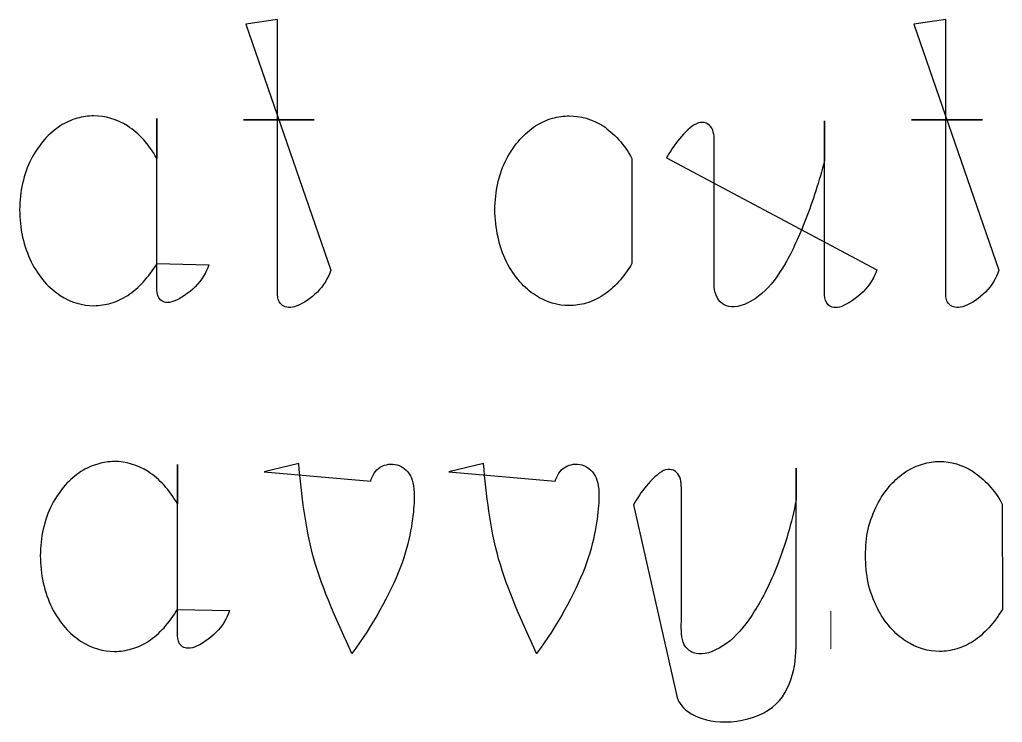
# Model space of a CAD drawing. Header units: centimetres. Extents: x -9.8 to 9.8, y -7.2 to 7.2.
# Drawn here: x -7.635 to -6.674, y 4.827 to 5.514 of the extents above; entities that cross this region are included whole.
import ezdxf

# ---------------------------------------------------------------- set-up
doc = ezdxf.new("R2010")
doc.units = ezdxf.units.CM
doc.header["$MEASUREMENT"] = 0
doc.layers.add('Layer 1', color=7, linetype='Continuous')

msp = doc.modelspace()

# ---------------------------------------------------------------- linework, layer by layer
at = {"layer": 'Layer 1', "color": 7}
for points, knots in [([(-7.4137, 5.50967), (-7.4137, 5.50967), (-7.38245, 5.51406), (-7.38245, 5.51406), (-7.38245, 5.51406), (-7.38245, 5.51406), (-7.38245, 5.41614), (-7.38245, 5.41614), (-7.38245, 5.41614), (-7.38245, 5.41614), (-7.34663, 5.41614), (-7.34663, 5.41614), (-7.34663, 5.41614), (-7.34663, 5.41614), (-7.41598, 5.41614), (-7.41598, 5.41614), (-7.41598, 5.41614), (-7.41598, 5.41614), (-7.38246, 5.41614), (-7.38246, 5.41614), (-7.38246, 5.41614), (-7.38246, 5.41614), (-7.38246, 5.2445), (-7.38246, 5.2445), (-7.38246, 5.2445), (-7.38246, 5.24069), (-7.38093, 5.23688), (-7.3777, 5.23458), (-7.3777, 5.23458), (-7.37447, 5.23228), (-7.36971, 5.23172), (-7.3636, 5.23418), (-7.3636, 5.23418), (-7.3573, 5.23646), (-7.34968, 5.24161), (-7.3436, 5.2477), (-7.3436, 5.2477), (-7.33751, 5.254), (-7.33331, 5.26122), (-7.33045, 5.26905), (-7.33045, 5.26905), (-7.33045, 5.26905), (-7.4137, 5.50967), (-7.4137, 5.50967)], [0, 0, 0, 0, 0.083333, 0.083333, 0.083333, 0.083333, 0.166667, 0.166667, 0.166667, 0.166667, 0.25, 0.25, 0.25, 0.25, 0.333333, 0.333333, 0.333333, 0.333333, 0.416667, 0.416667, 0.416667, 0.416667, 0.5, 0.5, 0.5, 0.5, 0.583333, 0.583333, 0.583333, 0.583333, 0.666667, 0.666667, 0.666667, 0.666667, 0.75, 0.75, 0.75, 0.75, 0.833333, 0.833333, 0.833333, 0.833333, 1, 1, 1, 1]), ([(-7.4137, 5.50967), (-7.4137, 5.50967), (-7.4137, 5.50967), (-7.4137, 5.50967), (-7.4137, 5.50967), (-7.4137, 5.50967), (-7.4137, 5.50967), (-7.4137, 5.50967)], [0, 0, 0, 0, 0.333333, 0.333333, 0.333333, 0.333333, 1, 1, 1, 1]), ([(-6.76047, 5.50967), (-6.76047, 5.50967), (-6.72922, 5.51406), (-6.72922, 5.51406), (-6.72922, 5.51406), (-6.72922, 5.51406), (-6.72922, 5.41614), (-6.72922, 5.41614), (-6.72922, 5.41614), (-6.72922, 5.41614), (-6.6934, 5.41614), (-6.6934, 5.41614), (-6.6934, 5.41614), (-6.6934, 5.41614), (-6.76275, 5.41614), (-6.76275, 5.41614), (-6.76275, 5.41614), (-6.76275, 5.41614), (-6.72923, 5.41614), (-6.72923, 5.41614), (-6.72923, 5.41614), (-6.72923, 5.41614), (-6.72923, 5.2445), (-6.72923, 5.2445), (-6.72923, 5.2445), (-6.72923, 5.24069), (-6.7277, 5.23688), (-6.72465, 5.23458), (-6.72465, 5.23458), (-6.72121, 5.2323), (-6.71666, 5.23172), (-6.71036, 5.23418), (-6.71036, 5.23418), (-6.70427, 5.23646), (-6.69644, 5.24161), (-6.69036, 5.2477), (-6.69036, 5.2477), (-6.68427, 5.254), (-6.68007, 5.26122), (-6.6774, 5.26905), (-6.6774, 5.26905), (-6.6774, 5.26905), (-6.76047, 5.50967), (-6.76047, 5.50967)], [0, 0, 0, 0, 0.083333, 0.083333, 0.083333, 0.083333, 0.166667, 0.166667, 0.166667, 0.166667, 0.25, 0.25, 0.25, 0.25, 0.333333, 0.333333, 0.333333, 0.333333, 0.416667, 0.416667, 0.416667, 0.416667, 0.5, 0.5, 0.5, 0.5, 0.583333, 0.583333, 0.583333, 0.583333, 0.666667, 0.666667, 0.666667, 0.666667, 0.75, 0.75, 0.75, 0.75, 0.833333, 0.833333, 0.833333, 0.833333, 1, 1, 1, 1]), ([(-6.76047, 5.50967), (-6.76047, 5.50967), (-6.76047, 5.50967), (-6.76047, 5.50967), (-6.76047, 5.50967), (-6.76047, 5.50967), (-6.76047, 5.50967), (-6.76047, 5.50967)], [0, 0, 0, 0, 0.333333, 0.333333, 0.333333, 0.333333, 1, 1, 1, 1]), ([(-7.50057, 5.27554), (-7.50438, 5.26906), (-7.50896, 5.26297), (-7.51372, 5.25763), (-7.51372, 5.25763), (-7.51848, 5.2525), (-7.52383, 5.24792), (-7.52896, 5.24448), (-7.52896, 5.24448), (-7.5343, 5.24086), (-7.53981, 5.23855), (-7.54552, 5.23686), (-7.54552, 5.23686), (-7.55086, 5.23533), (-7.55637, 5.23437), (-7.56208, 5.23437), (-7.56208, 5.23437), (-7.57314, 5.23437), (-7.58438, 5.23741), (-7.59523, 5.24448), (-7.59523, 5.24448), (-7.60036, 5.24789), (-7.60552, 5.25229), (-7.61047, 5.25782), (-7.61047, 5.25782), (-7.61523, 5.26332), (-7.61962, 5.26983), (-7.62343, 5.27724), (-7.62343, 5.27724), (-7.62687, 5.28467), (-7.62991, 5.29285), (-7.63182, 5.30142), (-7.63182, 5.30142), (-7.63373, 5.3102), (-7.63468, 5.31915), (-7.63468, 5.32809), (-7.63468, 5.32809), (-7.63468, 5.33703), (-7.63373, 5.34579), (-7.63182, 5.35399), (-7.63182, 5.35399), (-7.62991, 5.36256), (-7.62706, 5.37055), (-7.62343, 5.37762), (-7.62343, 5.37762), (-7.61962, 5.38484), (-7.61523, 5.39114), (-7.61047, 5.39686), (-7.61047, 5.39686), (-7.60552, 5.4022), (-7.60036, 5.40639), (-7.59504, 5.4102), (-7.59504, 5.4102), (-7.58972, 5.41345), (-7.58401, 5.4161), (-7.57848, 5.41763), (-7.57848, 5.41763), (-7.57314, 5.41916), (-7.56763, 5.41991), (-7.5621, 5.41991), (-7.5621, 5.41991), (-7.55107, 5.41991), (-7.54001, 5.41687), (-7.52916, 5.4102), (-7.52916, 5.4102), (-7.52382, 5.40639), (-7.5185, 5.40221), (-7.51373, 5.39686), (-7.51373, 5.39686), (-7.50878, 5.39152), (-7.50439, 5.38506), (-7.50058, 5.37839), (-7.50058, 5.37839), (-7.50058, 5.37839), (-7.50058, 5.41726), (-7.50058, 5.41726), (-7.50058, 5.41726), (-7.50058, 5.41726), (-7.50058, 5.24981), (-7.50058, 5.24981), (-7.50058, 5.24981), (-7.50058, 5.24619), (-7.49963, 5.24238), (-7.49677, 5.23991), (-7.49677, 5.23991), (-7.4941, 5.23742), (-7.4901, 5.23647), (-7.48381, 5.23877), (-7.48381, 5.23877), (-7.47772, 5.24105), (-7.46934, 5.24658), (-7.46304, 5.25287), (-7.46304, 5.25287), (-7.45656, 5.25935), (-7.45238, 5.2666), (-7.4497, 5.27441), (-7.4497, 5.27441), (-7.4497, 5.27441), (-7.50057, 5.27554), (-7.50057, 5.27554)], [0, 0, 0, 0, 0.038462, 0.038462, 0.038462, 0.038462, 0.076923, 0.076923, 0.076923, 0.076923, 0.115385, 0.115385, 0.115385, 0.115385, 0.153846, 0.153846, 0.153846, 0.153846, 0.192308, 0.192308, 0.192308, 0.192308, 0.230769, 0.230769, 0.230769, 0.230769, 0.269231, 0.269231, 0.269231, 0.269231, 0.307692, 0.307692, 0.307692, 0.307692, 0.346154, 0.346154, 0.346154, 0.346154, 0.384615, 0.384615, 0.384615, 0.384615, 0.423077, 0.423077, 0.423077, 0.423077, 0.461538, 0.461538, 0.461538, 0.461538, 0.5, 0.5, 0.5, 0.5, 0.538462, 0.538462, 0.538462, 0.538462, 0.576923, 0.576923, 0.576923, 0.576923, 0.615385, 0.615385, 0.615385, 0.615385, 0.653846, 0.653846, 0.653846, 0.653846, 0.692308, 0.692308, 0.692308, 0.692308, 0.730769, 0.730769, 0.730769, 0.730769, 0.769231, 0.769231, 0.769231, 0.769231, 0.807692, 0.807692, 0.807692, 0.807692, 0.846154, 0.846154, 0.846154, 0.846154, 0.884615, 0.884615, 0.884615, 0.884615, 0.923077, 0.923077, 0.923077, 0.923077, 1, 1, 1, 1]), ([(-7.03612, 5.37841), (-7.03974, 5.38508), (-7.04432, 5.39156), (-7.04908, 5.39688), (-7.04908, 5.39688), (-7.05403, 5.40222), (-7.05919, 5.40641), (-7.06432, 5.41022), (-7.06432, 5.41022), (-7.07517, 5.41689), (-7.08641, 5.41993), (-7.09747, 5.41993), (-7.09747, 5.41993), (-7.10281, 5.41993), (-7.10832, 5.41916), (-7.11385, 5.41765), (-7.11385, 5.41765), (-7.11938, 5.41612), (-7.12488, 5.41347), (-7.13023, 5.41022), (-7.13023, 5.41022), (-7.13557, 5.40641), (-7.14071, 5.40223), (-7.14566, 5.39688), (-7.14566, 5.39688), (-7.15042, 5.39116), (-7.15479, 5.38487), (-7.15881, 5.37764), (-7.15881, 5.37764), (-7.16243, 5.37058), (-7.16511, 5.36259), (-7.1672, 5.35401), (-7.1672, 5.35401), (-7.16892, 5.34581), (-7.17006, 5.33705), (-7.17006, 5.32811), (-7.17006, 5.32811), (-7.17006, 5.31917), (-7.16892, 5.3102), (-7.16702, 5.30144), (-7.16702, 5.30144), (-7.16511, 5.29287), (-7.16244, 5.28469), (-7.15882, 5.27726), (-7.15882, 5.27726), (-7.15482, 5.26983), (-7.15043, 5.26334), (-7.14567, 5.25784), (-7.14567, 5.25784), (-7.14091, 5.25231), (-7.13596, 5.24792), (-7.13043, 5.2445), (-7.13043, 5.2445), (-7.11958, 5.23744), (-7.10834, 5.23439), (-7.09746, 5.23439), (-7.09746, 5.23439), (-7.09174, 5.23439), (-7.08622, 5.23534), (-7.08069, 5.23688), (-7.08069, 5.23688), (-7.07516, 5.23857), (-7.06966, 5.24088), (-7.06431, 5.2445), (-7.06431, 5.2445), (-7.05897, 5.24791), (-7.05383, 5.25249), (-7.04926, 5.25765), (-7.04926, 5.25765), (-7.04431, 5.26299), (-7.03992, 5.26908), (-7.03611, 5.27556), (-7.03611, 5.27556), (-7.03611, 5.27556), (-7.03612, 5.37841), (-7.03612, 5.37841)], [0, 0, 0, 0, 0.05, 0.05, 0.05, 0.05, 0.1, 0.1, 0.1, 0.1, 0.15, 0.15, 0.15, 0.15, 0.2, 0.2, 0.2, 0.2, 0.25, 0.25, 0.25, 0.25, 0.3, 0.3, 0.3, 0.3, 0.35, 0.35, 0.35, 0.35, 0.4, 0.4, 0.4, 0.4, 0.45, 0.45, 0.45, 0.45, 0.5, 0.5, 0.5, 0.5, 0.55, 0.55, 0.55, 0.55, 0.6, 0.6, 0.6, 0.6, 0.65, 0.65, 0.65, 0.65, 0.7, 0.7, 0.7, 0.7, 0.75, 0.75, 0.75, 0.75, 0.8, 0.8, 0.8, 0.8, 0.85, 0.85, 0.85, 0.85, 0.9, 0.9, 0.9, 0.9, 1, 1, 1, 1]), ([(-7.00222, 5.37878), (-6.99897, 5.38526), (-6.99479, 5.39116), (-6.98965, 5.39746), (-6.98965, 5.39746), (-6.98452, 5.40376), (-6.97841, 5.41003), (-6.97309, 5.41233), (-6.97309, 5.41233), (-6.96737, 5.41482), (-6.96224, 5.41347), (-6.95917, 5.40947), (-6.95917, 5.40947), (-6.95573, 5.40547), (-6.95555, 5.39918), (-6.95555, 5.39349), (-6.95555, 5.39349), (-6.95555, 5.39349), (-6.95574, 5.26472), (-6.95574, 5.26472), (-6.95574, 5.26472), (-6.95593, 5.2567), (-6.95611, 5.24832), (-6.9527, 5.24223), (-6.9527, 5.24223), (-6.94926, 5.23614), (-6.94357, 5.23252), (-6.93593, 5.23329), (-6.93593, 5.23329), (-6.92794, 5.23366), (-6.91765, 5.23879), (-6.90907, 5.24623), (-6.90907, 5.24623), (-6.9005, 5.25348), (-6.89343, 5.26319), (-6.8864, 5.27539), (-6.8864, 5.27539), (-6.87936, 5.2874), (-6.87269, 5.30206), (-6.86603, 5.31921), (-6.86603, 5.31921), (-6.85937, 5.33636), (-6.85288, 5.35615), (-6.84775, 5.37636), (-6.84775, 5.37636), (-6.84775, 5.37636), (-6.84775, 5.41523), (-6.84775, 5.41523), (-6.84775, 5.41523), (-6.84775, 5.41523), (-6.84775, 5.24492), (-6.84775, 5.24492), (-6.84775, 5.24492), (-6.84775, 5.2413), (-6.84661, 5.23749), (-6.84394, 5.235), (-6.84394, 5.235), (-6.84108, 5.23272), (-6.83727, 5.23159), (-6.83098, 5.23368), (-6.83098, 5.23368), (-6.82489, 5.23617), (-6.81632, 5.24167), (-6.81002, 5.24797), (-6.81002, 5.24797), (-6.80354, 5.25445), (-6.79936, 5.2617), (-6.79668, 5.26948), (-6.79668, 5.26948), (-6.79668, 5.26948), (-7.00222, 5.37878), (-7.00222, 5.37878)], [0, 0, 0, 0, 0.052632, 0.052632, 0.052632, 0.052632, 0.105263, 0.105263, 0.105263, 0.105263, 0.157895, 0.157895, 0.157895, 0.157895, 0.210526, 0.210526, 0.210526, 0.210526, 0.263158, 0.263158, 0.263158, 0.263158, 0.315789, 0.315789, 0.315789, 0.315789, 0.368421, 0.368421, 0.368421, 0.368421, 0.421053, 0.421053, 0.421053, 0.421053, 0.473684, 0.473684, 0.473684, 0.473684, 0.526316, 0.526316, 0.526316, 0.526316, 0.578947, 0.578947, 0.578947, 0.578947, 0.631579, 0.631579, 0.631579, 0.631579, 0.684211, 0.684211, 0.684211, 0.684211, 0.736842, 0.736842, 0.736842, 0.736842, 0.789474, 0.789474, 0.789474, 0.789474, 0.842105, 0.842105, 0.842105, 0.842105, 0.894737, 0.894737, 0.894737, 0.894737, 1, 1, 1, 1]), ([(-7.03612, 5.37841), (-7.03612, 5.37841), (-7.03612, 5.37841), (-7.03612, 5.37841), (-7.03612, 5.37841), (-7.03612, 5.37841), (-7.03612, 5.37841), (-7.03612, 5.37841)], [0, 0, 0, 0, 0.333333, 0.333333, 0.333333, 0.333333, 1, 1, 1, 1]), ([(-7.00222, 5.37878), (-7.00222, 5.37878), (-7.00222, 5.37878), (-7.00222, 5.37878), (-7.00222, 5.37878), (-7.00222, 5.37878), (-7.00222, 5.37878), (-7.00222, 5.37878)], [0, 0, 0, 0, 0.333333, 0.333333, 0.333333, 0.333333, 1, 1, 1, 1]), ([(-7.50057, 5.27554), (-7.50057, 5.27554), (-7.50057, 5.27554), (-7.50057, 5.27554), (-7.50057, 5.27554), (-7.50057, 5.27554), (-7.50057, 5.27554), (-7.50057, 5.27554)], [0, 0, 0, 0, 0.333333, 0.333333, 0.333333, 0.333333, 1, 1, 1, 1]), ([(-7.48038, 4.9374), (-7.48419, 4.93092), (-7.48877, 4.92481), (-7.49353, 4.91949), (-7.49353, 4.91949), (-7.49829, 4.91433), (-7.50364, 4.90978), (-7.50877, 4.90634), (-7.50877, 4.90634), (-7.51411, 4.90272), (-7.51962, 4.90044), (-7.52533, 4.89872), (-7.52533, 4.89872), (-7.53065, 4.89719), (-7.53618, 4.89626), (-7.54189, 4.89626), (-7.54189, 4.89626), (-7.55295, 4.89626), (-7.56419, 4.89949), (-7.57504, 4.90634), (-7.57504, 4.90634), (-7.58017, 4.90978), (-7.58533, 4.91415), (-7.59028, 4.91968), (-7.59028, 4.91968), (-7.59504, 4.92521), (-7.59943, 4.93169), (-7.60324, 4.9391), (-7.60324, 4.9391), (-7.60665, 4.94653), (-7.60972, 4.95474), (-7.61163, 4.96331), (-7.61163, 4.96331), (-7.61354, 4.97207), (-7.61449, 4.98101), (-7.61449, 4.98979), (-7.61449, 4.98979), (-7.61449, 4.99892), (-7.61354, 5.0077), (-7.61163, 5.01588), (-7.61163, 5.01588), (-7.60972, 5.02427), (-7.60687, 5.03244), (-7.60324, 5.03969), (-7.60324, 5.03969), (-7.59943, 5.04675), (-7.59504, 5.05321), (-7.59028, 5.05874), (-7.59028, 5.05874), (-7.58533, 5.06406), (-7.58017, 5.06845), (-7.57485, 5.07208), (-7.57485, 5.07208), (-7.56953, 5.07531), (-7.564, 5.07798), (-7.55829, 5.07951), (-7.55829, 5.07951), (-7.55295, 5.08104), (-7.54744, 5.082), (-7.54191, 5.082), (-7.54191, 5.082), (-7.53088, 5.082), (-7.51982, 5.07875), (-7.50894, 5.07208), (-7.50894, 5.07208), (-7.50362, 5.06846), (-7.49828, 5.06406), (-7.49351, 5.05874), (-7.49351, 5.05874), (-7.48856, 5.0534), (-7.48417, 5.04691), (-7.48036, 5.04025), (-7.48036, 5.04025), (-7.48036, 5.04025), (-7.48036, 5.07912), (-7.48036, 5.07912), (-7.48036, 5.07912), (-7.48036, 5.07912), (-7.48036, 4.91167), (-7.48036, 4.91167), (-7.48036, 4.91167), (-7.48036, 4.90805), (-7.47941, 4.90424), (-7.47655, 4.90175), (-7.47655, 4.90175), (-7.47388, 4.89926), (-7.46988, 4.89834), (-7.46359, 4.90061), (-7.46359, 4.90061), (-7.4575, 4.90289), (-7.44912, 4.90842), (-7.44282, 4.91471), (-7.44282, 4.91471), (-7.43634, 4.92119), (-7.43216, 4.92844), (-7.42948, 4.93622), (-7.42948, 4.93622), (-7.42948, 4.93622), (-7.48038, 4.9374), (-7.48038, 4.9374)], [0, 0, 0, 0, 0.038462, 0.038462, 0.038462, 0.038462, 0.076923, 0.076923, 0.076923, 0.076923, 0.115385, 0.115385, 0.115385, 0.115385, 0.153846, 0.153846, 0.153846, 0.153846, 0.192308, 0.192308, 0.192308, 0.192308, 0.230769, 0.230769, 0.230769, 0.230769, 0.269231, 0.269231, 0.269231, 0.269231, 0.307692, 0.307692, 0.307692, 0.307692, 0.346154, 0.346154, 0.346154, 0.346154, 0.384615, 0.384615, 0.384615, 0.384615, 0.423077, 0.423077, 0.423077, 0.423077, 0.461538, 0.461538, 0.461538, 0.461538, 0.5, 0.5, 0.5, 0.5, 0.538462, 0.538462, 0.538462, 0.538462, 0.576923, 0.576923, 0.576923, 0.576923, 0.615385, 0.615385, 0.615385, 0.615385, 0.653846, 0.653846, 0.653846, 0.653846, 0.692308, 0.692308, 0.692308, 0.692308, 0.730769, 0.730769, 0.730769, 0.730769, 0.769231, 0.769231, 0.769231, 0.769231, 0.807692, 0.807692, 0.807692, 0.807692, 0.846154, 0.846154, 0.846154, 0.846154, 0.884615, 0.884615, 0.884615, 0.884615, 0.923077, 0.923077, 0.923077, 0.923077, 1, 1, 1, 1]), ([(-7.39561, 5.07189), (-7.39561, 5.07189), (-7.3619, 5.08009), (-7.3619, 5.08009), (-7.3619, 5.08009), (-7.35886, 5.04905), (-7.3556, 5.01781), (-7.34703, 4.98693), (-7.34703, 4.98693), (-7.33827, 4.95605), (-7.32417, 4.9252), (-7.30988, 4.89433), (-7.30988, 4.89433), (-7.28951, 4.92158), (-7.27273, 4.95185), (-7.26263, 4.97815), (-7.26263, 4.97815), (-7.25273, 5.00445), (-7.24988, 5.02673), (-7.24911, 5.04141), (-7.24911, 5.04141), (-7.24834, 5.05588), (-7.24988, 5.06274), (-7.25273, 5.06808), (-7.25273, 5.06808), (-7.25577, 5.07342), (-7.26035, 5.07723), (-7.26569, 5.07874), (-7.26569, 5.07874), (-7.27103, 5.08006), (-7.27712, 5.07951), (-7.28207, 5.07646), (-7.28207, 5.07646), (-7.28683, 5.07342), (-7.29027, 5.06826), (-7.29141, 5.06273), (-7.29141, 5.06273), (-7.29141, 5.06273), (-7.39561, 5.07189), (-7.39561, 5.07189)], [0, 0, 0, 0, 0.090909, 0.090909, 0.090909, 0.090909, 0.181818, 0.181818, 0.181818, 0.181818, 0.272727, 0.272727, 0.272727, 0.272727, 0.363636, 0.363636, 0.363636, 0.363636, 0.454545, 0.454545, 0.454545, 0.454545, 0.545455, 0.545455, 0.545455, 0.545455, 0.636364, 0.636364, 0.636364, 0.636364, 0.727273, 0.727273, 0.727273, 0.727273, 0.818182, 0.818182, 0.818182, 0.818182, 1, 1, 1, 1]), ([(-7.215, 5.07189), (-7.215, 5.07189), (-7.18129, 5.08009), (-7.18129, 5.08009), (-7.18129, 5.08009), (-7.17825, 5.04905), (-7.17499, 5.01781), (-7.16642, 4.98693), (-7.16642, 4.98693), (-7.15766, 4.95605), (-7.14356, 4.9252), (-7.12927, 4.89433), (-7.12927, 4.89433), (-7.10908, 4.92158), (-7.09212, 4.95185), (-7.08223, 4.97815), (-7.08223, 4.97815), (-7.07233, 5.00445), (-7.06948, 5.02673), (-7.06852, 5.04141), (-7.06852, 5.04141), (-7.06775, 5.05588), (-7.06929, 5.06274), (-7.07214, 5.06808), (-7.07214, 5.06808), (-7.07518, 5.07342), (-7.07976, 5.07723), (-7.0851, 5.07874), (-7.0851, 5.07874), (-7.09042, 5.08006), (-7.09653, 5.07951), (-7.10148, 5.07646), (-7.10148, 5.07646), (-7.10624, 5.07342), (-7.10968, 5.06826), (-7.11101, 5.06273), (-7.11101, 5.06273), (-7.11101, 5.06273), (-7.215, 5.07189), (-7.215, 5.07189)], [0, 0, 0, 0, 0.090909, 0.090909, 0.090909, 0.090909, 0.181818, 0.181818, 0.181818, 0.181818, 0.272727, 0.272727, 0.272727, 0.272727, 0.363636, 0.363636, 0.363636, 0.363636, 0.454545, 0.454545, 0.454545, 0.454545, 0.545455, 0.545455, 0.545455, 0.545455, 0.636364, 0.636364, 0.636364, 0.636364, 0.727273, 0.727273, 0.727273, 0.727273, 0.818182, 0.818182, 0.818182, 0.818182, 1, 1, 1, 1]), ([(-7.03442, 5.03951), (-7.03119, 5.04599), (-7.02699, 5.05189), (-7.02185, 5.05819), (-7.02185, 5.05819), (-7.0169, 5.06428), (-7.01061, 5.07039), (-7.00529, 5.07306), (-7.00529, 5.07306), (-6.99957, 5.07555), (-6.99444, 5.07401), (-6.99119, 5.07002), (-6.99119, 5.07002), (-6.98796, 5.06602), (-6.98778, 5.05973), (-6.98778, 5.0542), (-6.98778, 5.0542), (-6.98778, 5.0542), (-6.98778, 4.92543), (-6.98778, 4.92543), (-6.98778, 4.92543), (-6.98778, 4.91741), (-6.98834, 4.90903), (-6.98492, 4.90276), (-6.98492, 4.90276), (-6.98148, 4.89667), (-6.97579, 4.89323), (-6.96777, 4.89382), (-6.96777, 4.89382), (-6.95957, 4.89438), (-6.94909, 4.89932), (-6.94015, 4.90678), (-6.94015, 4.90678), (-6.93121, 4.914), (-6.92377, 4.92393), (-6.91615, 4.93594), (-6.91615, 4.93594), (-6.90853, 4.94811), (-6.90072, 4.96261), (-6.89385, 4.98108), (-6.89385, 4.98108), (-6.88642, 4.99936), (-6.87993, 5.02185), (-6.87557, 5.04471), (-6.87557, 5.04471), (-6.87557, 5.04471), (-6.87557, 5.07538), (-6.87557, 5.07538), (-6.87557, 5.07538), (-6.87557, 5.07538), (-6.87557, 4.90528), (-6.87557, 4.90528), (-6.87557, 4.90528), (-6.87557, 4.8929), (-6.87652, 4.88012), (-6.8807, 4.8685), (-6.8807, 4.8685), (-6.88488, 4.8567), (-6.89136, 4.8462), (-6.90279, 4.83876), (-6.90279, 4.83876), (-6.91422, 4.83154), (-6.9306, 4.82752), (-6.94433, 4.82733), (-6.94433, 4.82733), (-6.95822, 4.82693), (-6.96968, 4.83056), (-6.97804, 4.83532), (-6.97804, 4.83532), (-6.98603, 4.8399), (-6.99042, 4.8458), (-6.99233, 4.85265), (-6.99233, 4.85265), (-6.99233, 4.85265), (-7.03442, 5.03951), (-7.03442, 5.03951)], [0, 0, 0, 0, 0.05, 0.05, 0.05, 0.05, 0.1, 0.1, 0.1, 0.1, 0.15, 0.15, 0.15, 0.15, 0.2, 0.2, 0.2, 0.2, 0.25, 0.25, 0.25, 0.25, 0.3, 0.3, 0.3, 0.3, 0.35, 0.35, 0.35, 0.35, 0.4, 0.4, 0.4, 0.4, 0.45, 0.45, 0.45, 0.45, 0.5, 0.5, 0.5, 0.5, 0.55, 0.55, 0.55, 0.55, 0.6, 0.6, 0.6, 0.6, 0.65, 0.65, 0.65, 0.65, 0.7, 0.7, 0.7, 0.7, 0.75, 0.75, 0.75, 0.75, 0.8, 0.8, 0.8, 0.8, 0.85, 0.85, 0.85, 0.85, 0.9, 0.9, 0.9, 0.9, 1, 1, 1, 1]), ([(-6.67398, 5.04027), (-6.6776, 5.04694), (-6.68218, 5.05342), (-6.68713, 5.05876), (-6.68713, 5.05876), (-6.69189, 5.06408), (-6.69705, 5.06847), (-6.70237, 5.0721), (-6.70237, 5.0721), (-6.71303, 5.07877), (-6.72428, 5.08202), (-6.73534, 5.08202), (-6.73534, 5.08202), (-6.74066, 5.08202), (-6.74619, 5.08107), (-6.7519, 5.07953), (-6.7519, 5.07953), (-6.75743, 5.078), (-6.76275, 5.07532), (-6.76828, 5.0721), (-6.76828, 5.0721), (-6.7736, 5.06848), (-6.77876, 5.06408), (-6.78352, 5.05876), (-6.78352, 5.05876), (-6.78828, 5.05323), (-6.79267, 5.04675), (-6.79648, 5.03971), (-6.79648, 5.03971), (-6.8001, 5.03249), (-6.80296, 5.02428), (-6.80524, 5.0159), (-6.80524, 5.0159), (-6.80696, 5.0077), (-6.80773, 4.99894), (-6.80773, 4.98981), (-6.80773, 4.98981), (-6.80773, 4.98103), (-6.80678, 4.97208), (-6.80524, 4.96333), (-6.80524, 4.96333), (-6.80296, 4.95476), (-6.80011, 4.94656), (-6.79648, 4.93912), (-6.79648, 4.93912), (-6.79267, 4.93169), (-6.78828, 4.92523), (-6.78352, 4.9197), (-6.78352, 4.9197), (-6.77876, 4.9142), (-6.7736, 4.9098), (-6.76828, 4.90636), (-6.76828, 4.90636), (-6.75743, 4.89951), (-6.74637, 4.89628), (-6.73531, 4.89628), (-6.73531, 4.89628), (-6.72978, 4.89628), (-6.72407, 4.89723), (-6.71854, 4.89874), (-6.71854, 4.89874), (-6.71301, 4.90046), (-6.70767, 4.90274), (-6.70216, 4.90636), (-6.70216, 4.90636), (-6.69684, 4.9098), (-6.69187, 4.91435), (-6.68711, 4.91951), (-6.68711, 4.91951), (-6.68216, 4.92483), (-6.67777, 4.93094), (-6.67396, 4.93742), (-6.67396, 4.93742), (-6.67396, 4.93742), (-6.67398, 5.04027), (-6.67398, 5.04027)], [0, 0, 0, 0, 0.05, 0.05, 0.05, 0.05, 0.1, 0.1, 0.1, 0.1, 0.15, 0.15, 0.15, 0.15, 0.2, 0.2, 0.2, 0.2, 0.25, 0.25, 0.25, 0.25, 0.3, 0.3, 0.3, 0.3, 0.35, 0.35, 0.35, 0.35, 0.4, 0.4, 0.4, 0.4, 0.45, 0.45, 0.45, 0.45, 0.5, 0.5, 0.5, 0.5, 0.55, 0.55, 0.55, 0.55, 0.6, 0.6, 0.6, 0.6, 0.65, 0.65, 0.65, 0.65, 0.7, 0.7, 0.7, 0.7, 0.75, 0.75, 0.75, 0.75, 0.8, 0.8, 0.8, 0.8, 0.85, 0.85, 0.85, 0.85, 0.9, 0.9, 0.9, 0.9, 1, 1, 1, 1]), ([(-7.39561, 5.07189), (-7.39561, 5.07189), (-7.39561, 5.07189), (-7.39561, 5.07189), (-7.39561, 5.07189), (-7.39561, 5.07189), (-7.39561, 5.07189), (-7.39561, 5.07189)], [0, 0, 0, 0, 0.333333, 0.333333, 0.333333, 0.333333, 1, 1, 1, 1]), ([(-7.215, 5.07189), (-7.215, 5.07189), (-7.215, 5.07189), (-7.215, 5.07189), (-7.215, 5.07189), (-7.215, 5.07189), (-7.215, 5.07189), (-7.215, 5.07189)], [0, 0, 0, 0, 0.333333, 0.333333, 0.333333, 0.333333, 1, 1, 1, 1]), ([(-7.03442, 5.03951), (-7.03442, 5.03951), (-7.03442, 5.03951), (-7.03442, 5.03951), (-7.03442, 5.03951), (-7.03442, 5.03951), (-7.03442, 5.03951), (-7.03442, 5.03951)], [0, 0, 0, 0, 0.333333, 0.333333, 0.333333, 0.333333, 1, 1, 1, 1]), ([(-6.67398, 5.04027), (-6.67398, 5.04027), (-6.67398, 5.04027), (-6.67398, 5.04027), (-6.67398, 5.04027), (-6.67398, 5.04027), (-6.67398, 5.04027), (-6.67398, 5.04027)], [0, 0, 0, 0, 0.333333, 0.333333, 0.333333, 0.333333, 1, 1, 1, 1]), ([(-7.48038, 4.9374), (-7.48038, 4.9374), (-7.48038, 4.9374), (-7.48038, 4.9374), (-7.48038, 4.9374), (-7.48038, 4.9374), (-7.48038, 4.9374), (-7.48038, 4.9374)], [0, 0, 0, 0, 0.333333, 0.333333, 0.333333, 0.333333, 1, 1, 1, 1])]:
    msp.add_open_spline(points, degree=3, knots=knots, dxfattribs=at)
at = {"layer": 'Layer 1', "color": 9, "lineweight": 0}
for points, knots in [([(-7.4137, 5.50967), (-7.4137, 5.50967), (-7.38245, 5.51406), (-7.38245, 5.51406), (-7.38245, 5.51406), (-7.38245, 5.51406), (-7.38245, 5.41614), (-7.38245, 5.41614), (-7.38245, 5.41614), (-7.38245, 5.41614), (-7.34663, 5.41614), (-7.34663, 5.41614), (-7.34663, 5.41614), (-7.34663, 5.41614), (-7.41598, 5.41614), (-7.41598, 5.41614), (-7.41598, 5.41614), (-7.41598, 5.41614), (-7.38246, 5.41614), (-7.38246, 5.41614), (-7.38246, 5.41614), (-7.38246, 5.41614), (-7.38246, 5.2445), (-7.38246, 5.2445), (-7.38246, 5.2445), (-7.38246, 5.24069), (-7.38093, 5.23688), (-7.3777, 5.23458), (-7.3777, 5.23458), (-7.37447, 5.23228), (-7.36971, 5.23172), (-7.3636, 5.23418), (-7.3636, 5.23418), (-7.3573, 5.23646), (-7.34968, 5.24161), (-7.3436, 5.2477), (-7.3436, 5.2477), (-7.33751, 5.254), (-7.33331, 5.26122), (-7.33045, 5.26905)], [0, 0, 0, 0, 0.090909, 0.090909, 0.090909, 0.090909, 0.181818, 0.181818, 0.181818, 0.181818, 0.272727, 0.272727, 0.272727, 0.272727, 0.363636, 0.363636, 0.363636, 0.363636, 0.454545, 0.454545, 0.454545, 0.454545, 0.545455, 0.545455, 0.545455, 0.545455, 0.636364, 0.636364, 0.636364, 0.636364, 0.727273, 0.727273, 0.727273, 0.727273, 0.818182, 0.818182, 0.818182, 0.818182, 1, 1, 1, 1]), ([(-7.4137, 5.50967), (-7.4137, 5.50967), (-7.4137, 5.50967), (-7.4137, 5.50967), (-7.4137, 5.50967), (-7.4137, 5.50967), (-7.4137, 5.50967), (-7.4137, 5.50967)], [0, 0, 0, 0, 0.333333, 0.333333, 0.333333, 0.333333, 1, 1, 1, 1]), ([(-6.76047, 5.50967), (-6.76047, 5.50967), (-6.72922, 5.51406), (-6.72922, 5.51406), (-6.72922, 5.51406), (-6.72922, 5.51406), (-6.72922, 5.41614), (-6.72922, 5.41614), (-6.72922, 5.41614), (-6.72922, 5.41614), (-6.6934, 5.41614), (-6.6934, 5.41614), (-6.6934, 5.41614), (-6.6934, 5.41614), (-6.76275, 5.41614), (-6.76275, 5.41614), (-6.76275, 5.41614), (-6.76275, 5.41614), (-6.72923, 5.41614), (-6.72923, 5.41614), (-6.72923, 5.41614), (-6.72923, 5.41614), (-6.72923, 5.2445), (-6.72923, 5.2445), (-6.72923, 5.2445), (-6.72923, 5.24069), (-6.7277, 5.23688), (-6.72465, 5.23458), (-6.72465, 5.23458), (-6.72121, 5.2323), (-6.71666, 5.23172), (-6.71036, 5.23418), (-6.71036, 5.23418), (-6.70427, 5.23646), (-6.69644, 5.24161), (-6.69036, 5.2477), (-6.69036, 5.2477), (-6.68427, 5.254), (-6.68007, 5.26122), (-6.6774, 5.26905)], [0, 0, 0, 0, 0.090909, 0.090909, 0.090909, 0.090909, 0.181818, 0.181818, 0.181818, 0.181818, 0.272727, 0.272727, 0.272727, 0.272727, 0.363636, 0.363636, 0.363636, 0.363636, 0.454545, 0.454545, 0.454545, 0.454545, 0.545455, 0.545455, 0.545455, 0.545455, 0.636364, 0.636364, 0.636364, 0.636364, 0.727273, 0.727273, 0.727273, 0.727273, 0.818182, 0.818182, 0.818182, 0.818182, 1, 1, 1, 1]), ([(-6.76047, 5.50967), (-6.76047, 5.50967), (-6.76047, 5.50967), (-6.76047, 5.50967), (-6.76047, 5.50967), (-6.76047, 5.50967), (-6.76047, 5.50967), (-6.76047, 5.50967)], [0, 0, 0, 0, 0.333333, 0.333333, 0.333333, 0.333333, 1, 1, 1, 1]), ([(-7.50057, 5.27554), (-7.50438, 5.26906), (-7.50896, 5.26297), (-7.51372, 5.25763), (-7.51372, 5.25763), (-7.51848, 5.2525), (-7.52383, 5.24792), (-7.52896, 5.24448), (-7.52896, 5.24448), (-7.5343, 5.24086), (-7.53981, 5.23855), (-7.54552, 5.23686), (-7.54552, 5.23686), (-7.55086, 5.23533), (-7.55637, 5.23437), (-7.56208, 5.23437), (-7.56208, 5.23437), (-7.57314, 5.23437), (-7.58438, 5.23741), (-7.59523, 5.24448), (-7.59523, 5.24448), (-7.60036, 5.24789), (-7.60552, 5.25229), (-7.61047, 5.25782), (-7.61047, 5.25782), (-7.61523, 5.26332), (-7.61962, 5.26983), (-7.62343, 5.27724), (-7.62343, 5.27724), (-7.62687, 5.28467), (-7.62991, 5.29285), (-7.63182, 5.30142), (-7.63182, 5.30142), (-7.63373, 5.3102), (-7.63468, 5.31915), (-7.63468, 5.32809), (-7.63468, 5.32809), (-7.63468, 5.33703), (-7.63373, 5.34579), (-7.63182, 5.35399), (-7.63182, 5.35399), (-7.62991, 5.36256), (-7.62706, 5.37055), (-7.62343, 5.37762), (-7.62343, 5.37762), (-7.61962, 5.38484), (-7.61523, 5.39114), (-7.61047, 5.39686), (-7.61047, 5.39686), (-7.60552, 5.4022), (-7.60036, 5.40639), (-7.59504, 5.4102), (-7.59504, 5.4102), (-7.58972, 5.41345), (-7.58401, 5.4161), (-7.57848, 5.41763), (-7.57848, 5.41763), (-7.57314, 5.41916), (-7.56763, 5.41991), (-7.5621, 5.41991), (-7.5621, 5.41991), (-7.55107, 5.41991), (-7.54001, 5.41687), (-7.52916, 5.4102), (-7.52916, 5.4102), (-7.52382, 5.40639), (-7.5185, 5.40221), (-7.51373, 5.39686), (-7.51373, 5.39686), (-7.50878, 5.39152), (-7.50439, 5.38506), (-7.50058, 5.37839), (-7.50058, 5.37839), (-7.50058, 5.37839), (-7.50058, 5.41726), (-7.50058, 5.41726), (-7.50058, 5.41726), (-7.50058, 5.41726), (-7.50058, 5.24981), (-7.50058, 5.24981), (-7.50058, 5.24981), (-7.50058, 5.24619), (-7.49963, 5.24238), (-7.49677, 5.23991), (-7.49677, 5.23991), (-7.4941, 5.23742), (-7.4901, 5.23647), (-7.48381, 5.23877), (-7.48381, 5.23877), (-7.47772, 5.24105), (-7.46934, 5.24658), (-7.46304, 5.25287), (-7.46304, 5.25287), (-7.45656, 5.25935), (-7.45238, 5.2666), (-7.4497, 5.27441)], [0, 0, 0, 0, 0.04, 0.04, 0.04, 0.04, 0.08, 0.08, 0.08, 0.08, 0.12, 0.12, 0.12, 0.12, 0.16, 0.16, 0.16, 0.16, 0.2, 0.2, 0.2, 0.2, 0.24, 0.24, 0.24, 0.24, 0.28, 0.28, 0.28, 0.28, 0.32, 0.32, 0.32, 0.32, 0.36, 0.36, 0.36, 0.36, 0.4, 0.4, 0.4, 0.4, 0.44, 0.44, 0.44, 0.44, 0.48, 0.48, 0.48, 0.48, 0.52, 0.52, 0.52, 0.52, 0.56, 0.56, 0.56, 0.56, 0.6, 0.6, 0.6, 0.6, 0.64, 0.64, 0.64, 0.64, 0.68, 0.68, 0.68, 0.68, 0.72, 0.72, 0.72, 0.72, 0.76, 0.76, 0.76, 0.76, 0.8, 0.8, 0.8, 0.8, 0.84, 0.84, 0.84, 0.84, 0.88, 0.88, 0.88, 0.88, 0.92, 0.92, 0.92, 0.92, 1, 1, 1, 1]), ([(-7.03612, 5.37841), (-7.03974, 5.38508), (-7.04432, 5.39156), (-7.04908, 5.39688), (-7.04908, 5.39688), (-7.05403, 5.40222), (-7.05919, 5.40641), (-7.06432, 5.41022), (-7.06432, 5.41022), (-7.07517, 5.41689), (-7.08641, 5.41993), (-7.09747, 5.41993), (-7.09747, 5.41993), (-7.10281, 5.41993), (-7.10832, 5.41916), (-7.11385, 5.41765), (-7.11385, 5.41765), (-7.11938, 5.41612), (-7.12488, 5.41347), (-7.13023, 5.41022), (-7.13023, 5.41022), (-7.13557, 5.40641), (-7.14071, 5.40223), (-7.14566, 5.39688), (-7.14566, 5.39688), (-7.15042, 5.39116), (-7.15479, 5.38487), (-7.15881, 5.37764), (-7.15881, 5.37764), (-7.16243, 5.37058), (-7.16511, 5.36259), (-7.1672, 5.35401), (-7.1672, 5.35401), (-7.16892, 5.34581), (-7.17006, 5.33705), (-7.17006, 5.32811), (-7.17006, 5.32811), (-7.17006, 5.31917), (-7.16892, 5.3102), (-7.16702, 5.30144), (-7.16702, 5.30144), (-7.16511, 5.29287), (-7.16244, 5.28469), (-7.15882, 5.27726), (-7.15882, 5.27726), (-7.15482, 5.26983), (-7.15043, 5.26334), (-7.14567, 5.25784), (-7.14567, 5.25784), (-7.14091, 5.25231), (-7.13596, 5.24792), (-7.13043, 5.2445), (-7.13043, 5.2445), (-7.11958, 5.23744), (-7.10834, 5.23439), (-7.09746, 5.23439), (-7.09746, 5.23439), (-7.09174, 5.23439), (-7.08622, 5.23534), (-7.08069, 5.23688), (-7.08069, 5.23688), (-7.07516, 5.23857), (-7.06966, 5.24088), (-7.06431, 5.2445), (-7.06431, 5.2445), (-7.05897, 5.24791), (-7.05383, 5.25249), (-7.04926, 5.25765), (-7.04926, 5.25765), (-7.04431, 5.26299), (-7.03992, 5.26908), (-7.03611, 5.27556)], [0, 0, 0, 0, 0.052632, 0.052632, 0.052632, 0.052632, 0.105263, 0.105263, 0.105263, 0.105263, 0.157895, 0.157895, 0.157895, 0.157895, 0.210526, 0.210526, 0.210526, 0.210526, 0.263158, 0.263158, 0.263158, 0.263158, 0.315789, 0.315789, 0.315789, 0.315789, 0.368421, 0.368421, 0.368421, 0.368421, 0.421053, 0.421053, 0.421053, 0.421053, 0.473684, 0.473684, 0.473684, 0.473684, 0.526316, 0.526316, 0.526316, 0.526316, 0.578947, 0.578947, 0.578947, 0.578947, 0.631579, 0.631579, 0.631579, 0.631579, 0.684211, 0.684211, 0.684211, 0.684211, 0.736842, 0.736842, 0.736842, 0.736842, 0.789474, 0.789474, 0.789474, 0.789474, 0.842105, 0.842105, 0.842105, 0.842105, 0.894737, 0.894737, 0.894737, 0.894737, 1, 1, 1, 1]), ([(-7.00222, 5.37878), (-6.99897, 5.38526), (-6.99479, 5.39116), (-6.98965, 5.39746), (-6.98965, 5.39746), (-6.98452, 5.40376), (-6.97841, 5.41003), (-6.97309, 5.41233), (-6.97309, 5.41233), (-6.96737, 5.41482), (-6.96224, 5.41347), (-6.95917, 5.40947), (-6.95917, 5.40947), (-6.95573, 5.40547), (-6.95555, 5.39918), (-6.95555, 5.39349), (-6.95555, 5.39349), (-6.95555, 5.39349), (-6.95574, 5.26472), (-6.95574, 5.26472), (-6.95574, 5.26472), (-6.95593, 5.2567), (-6.95611, 5.24832), (-6.9527, 5.24223), (-6.9527, 5.24223), (-6.94926, 5.23614), (-6.94357, 5.23252), (-6.93593, 5.23329), (-6.93593, 5.23329), (-6.92794, 5.23366), (-6.91765, 5.23879), (-6.90907, 5.24623), (-6.90907, 5.24623), (-6.9005, 5.25348), (-6.89343, 5.26319), (-6.8864, 5.27539), (-6.8864, 5.27539), (-6.87936, 5.2874), (-6.87269, 5.30206), (-6.86603, 5.31921), (-6.86603, 5.31921), (-6.85937, 5.33636), (-6.85288, 5.35615), (-6.84775, 5.37636), (-6.84775, 5.37636), (-6.84775, 5.37636), (-6.84775, 5.41523), (-6.84775, 5.41523), (-6.84775, 5.41523), (-6.84775, 5.41523), (-6.84775, 5.24492), (-6.84775, 5.24492), (-6.84775, 5.24492), (-6.84775, 5.2413), (-6.84661, 5.23749), (-6.84394, 5.235), (-6.84394, 5.235), (-6.84108, 5.23272), (-6.83727, 5.23159), (-6.83098, 5.23368), (-6.83098, 5.23368), (-6.82489, 5.23617), (-6.81632, 5.24167), (-6.81002, 5.24797), (-6.81002, 5.24797), (-6.80354, 5.25445), (-6.79936, 5.2617), (-6.79668, 5.26948)], [0, 0, 0, 0, 0.055556, 0.055556, 0.055556, 0.055556, 0.111111, 0.111111, 0.111111, 0.111111, 0.166667, 0.166667, 0.166667, 0.166667, 0.222222, 0.222222, 0.222222, 0.222222, 0.277778, 0.277778, 0.277778, 0.277778, 0.333333, 0.333333, 0.333333, 0.333333, 0.388889, 0.388889, 0.388889, 0.388889, 0.444444, 0.444444, 0.444444, 0.444444, 0.5, 0.5, 0.5, 0.5, 0.555556, 0.555556, 0.555556, 0.555556, 0.611111, 0.611111, 0.611111, 0.611111, 0.666667, 0.666667, 0.666667, 0.666667, 0.722222, 0.722222, 0.722222, 0.722222, 0.777778, 0.777778, 0.777778, 0.777778, 0.833333, 0.833333, 0.833333, 0.833333, 0.888889, 0.888889, 0.888889, 0.888889, 1, 1, 1, 1]), ([(-7.03612, 5.37841), (-7.03612, 5.37841), (-7.03612, 5.37841), (-7.03612, 5.37841), (-7.03612, 5.37841), (-7.03612, 5.37841), (-7.03612, 5.37841), (-7.03612, 5.37841)], [0, 0, 0, 0, 0.333333, 0.333333, 0.333333, 0.333333, 1, 1, 1, 1]), ([(-7.00222, 5.37878), (-7.00222, 5.37878), (-7.00222, 5.37878), (-7.00222, 5.37878), (-7.00222, 5.37878), (-7.00222, 5.37878), (-7.00222, 5.37878), (-7.00222, 5.37878)], [0, 0, 0, 0, 0.333333, 0.333333, 0.333333, 0.333333, 1, 1, 1, 1]), ([(-7.50057, 5.27554), (-7.50057, 5.27554), (-7.50057, 5.27554), (-7.50057, 5.27554), (-7.50057, 5.27554), (-7.50057, 5.27554), (-7.50057, 5.27554), (-7.50057, 5.27554)], [0, 0, 0, 0, 0.333333, 0.333333, 0.333333, 0.333333, 1, 1, 1, 1]), ([(-7.48038, 4.9374), (-7.48419, 4.93092), (-7.48877, 4.92481), (-7.49353, 4.91949), (-7.49353, 4.91949), (-7.49829, 4.91433), (-7.50364, 4.90978), (-7.50877, 4.90634), (-7.50877, 4.90634), (-7.51411, 4.90272), (-7.51962, 4.90044), (-7.52533, 4.89872), (-7.52533, 4.89872), (-7.53065, 4.89719), (-7.53618, 4.89626), (-7.54189, 4.89626), (-7.54189, 4.89626), (-7.55295, 4.89626), (-7.56419, 4.89949), (-7.57504, 4.90634), (-7.57504, 4.90634), (-7.58017, 4.90978), (-7.58533, 4.91415), (-7.59028, 4.91968), (-7.59028, 4.91968), (-7.59504, 4.92521), (-7.59943, 4.93169), (-7.60324, 4.9391), (-7.60324, 4.9391), (-7.60665, 4.94653), (-7.60972, 4.95474), (-7.61163, 4.96331), (-7.61163, 4.96331), (-7.61354, 4.97207), (-7.61449, 4.98101), (-7.61449, 4.98979), (-7.61449, 4.98979), (-7.61449, 4.99892), (-7.61354, 5.0077), (-7.61163, 5.01588), (-7.61163, 5.01588), (-7.60972, 5.02427), (-7.60687, 5.03244), (-7.60324, 5.03969), (-7.60324, 5.03969), (-7.59943, 5.04675), (-7.59504, 5.05321), (-7.59028, 5.05874), (-7.59028, 5.05874), (-7.58533, 5.06406), (-7.58017, 5.06845), (-7.57485, 5.07208), (-7.57485, 5.07208), (-7.56953, 5.07531), (-7.564, 5.07798), (-7.55829, 5.07951), (-7.55829, 5.07951), (-7.55295, 5.08104), (-7.54744, 5.082), (-7.54191, 5.082), (-7.54191, 5.082), (-7.53088, 5.082), (-7.51982, 5.07875), (-7.50894, 5.07208), (-7.50894, 5.07208), (-7.50362, 5.06846), (-7.49828, 5.06406), (-7.49351, 5.05874), (-7.49351, 5.05874), (-7.48856, 5.0534), (-7.48417, 5.04691), (-7.48036, 5.04025), (-7.48036, 5.04025), (-7.48036, 5.04025), (-7.48036, 5.07912), (-7.48036, 5.07912), (-7.48036, 5.07912), (-7.48036, 5.07912), (-7.48036, 4.91167), (-7.48036, 4.91167), (-7.48036, 4.91167), (-7.48036, 4.90805), (-7.47941, 4.90424), (-7.47655, 4.90175), (-7.47655, 4.90175), (-7.47388, 4.89926), (-7.46988, 4.89834), (-7.46359, 4.90061), (-7.46359, 4.90061), (-7.4575, 4.90289), (-7.44912, 4.90842), (-7.44282, 4.91471), (-7.44282, 4.91471), (-7.43634, 4.92119), (-7.43216, 4.92844), (-7.42948, 4.93622)], [0, 0, 0, 0, 0.04, 0.04, 0.04, 0.04, 0.08, 0.08, 0.08, 0.08, 0.12, 0.12, 0.12, 0.12, 0.16, 0.16, 0.16, 0.16, 0.2, 0.2, 0.2, 0.2, 0.24, 0.24, 0.24, 0.24, 0.28, 0.28, 0.28, 0.28, 0.32, 0.32, 0.32, 0.32, 0.36, 0.36, 0.36, 0.36, 0.4, 0.4, 0.4, 0.4, 0.44, 0.44, 0.44, 0.44, 0.48, 0.48, 0.48, 0.48, 0.52, 0.52, 0.52, 0.52, 0.56, 0.56, 0.56, 0.56, 0.6, 0.6, 0.6, 0.6, 0.64, 0.64, 0.64, 0.64, 0.68, 0.68, 0.68, 0.68, 0.72, 0.72, 0.72, 0.72, 0.76, 0.76, 0.76, 0.76, 0.8, 0.8, 0.8, 0.8, 0.84, 0.84, 0.84, 0.84, 0.88, 0.88, 0.88, 0.88, 0.92, 0.92, 0.92, 0.92, 1, 1, 1, 1]), ([(-7.39561, 5.07189), (-7.39561, 5.07189), (-7.3619, 5.08009), (-7.3619, 5.08009), (-7.3619, 5.08009), (-7.35886, 5.04905), (-7.3556, 5.01781), (-7.34703, 4.98693), (-7.34703, 4.98693), (-7.33827, 4.95605), (-7.32417, 4.9252), (-7.30988, 4.89433), (-7.30988, 4.89433), (-7.28951, 4.92158), (-7.27273, 4.95185), (-7.26263, 4.97815), (-7.26263, 4.97815), (-7.25273, 5.00445), (-7.24988, 5.02673), (-7.24911, 5.04141), (-7.24911, 5.04141), (-7.24834, 5.05588), (-7.24988, 5.06274), (-7.25273, 5.06808), (-7.25273, 5.06808), (-7.25577, 5.07342), (-7.26035, 5.07723), (-7.26569, 5.07874), (-7.26569, 5.07874), (-7.27103, 5.08006), (-7.27712, 5.07951), (-7.28207, 5.07646), (-7.28207, 5.07646), (-7.28683, 5.07342), (-7.29027, 5.06826), (-7.29141, 5.06273)], [0, 0, 0, 0, 0.1, 0.1, 0.1, 0.1, 0.2, 0.2, 0.2, 0.2, 0.3, 0.3, 0.3, 0.3, 0.4, 0.4, 0.4, 0.4, 0.5, 0.5, 0.5, 0.5, 0.6, 0.6, 0.6, 0.6, 0.7, 0.7, 0.7, 0.7, 0.8, 0.8, 0.8, 0.8, 1, 1, 1, 1]), ([(-7.215, 5.07189), (-7.215, 5.07189), (-7.18129, 5.08009), (-7.18129, 5.08009), (-7.18129, 5.08009), (-7.17825, 5.04905), (-7.17499, 5.01781), (-7.16642, 4.98693), (-7.16642, 4.98693), (-7.15766, 4.95605), (-7.14356, 4.9252), (-7.12927, 4.89433), (-7.12927, 4.89433), (-7.10908, 4.92158), (-7.09212, 4.95185), (-7.08223, 4.97815), (-7.08223, 4.97815), (-7.07233, 5.00445), (-7.06948, 5.02673), (-7.06852, 5.04141), (-7.06852, 5.04141), (-7.06775, 5.05588), (-7.06929, 5.06274), (-7.07214, 5.06808), (-7.07214, 5.06808), (-7.07518, 5.07342), (-7.07976, 5.07723), (-7.0851, 5.07874), (-7.0851, 5.07874), (-7.09042, 5.08006), (-7.09653, 5.07951), (-7.10148, 5.07646), (-7.10148, 5.07646), (-7.10624, 5.07342), (-7.10968, 5.06826), (-7.11101, 5.06273)], [0, 0, 0, 0, 0.1, 0.1, 0.1, 0.1, 0.2, 0.2, 0.2, 0.2, 0.3, 0.3, 0.3, 0.3, 0.4, 0.4, 0.4, 0.4, 0.5, 0.5, 0.5, 0.5, 0.6, 0.6, 0.6, 0.6, 0.7, 0.7, 0.7, 0.7, 0.8, 0.8, 0.8, 0.8, 1, 1, 1, 1]), ([(-7.03442, 5.03951), (-7.03119, 5.04599), (-7.02699, 5.05189), (-7.02185, 5.05819), (-7.02185, 5.05819), (-7.0169, 5.06428), (-7.01061, 5.07039), (-7.00529, 5.07306), (-7.00529, 5.07306), (-6.99957, 5.07555), (-6.99444, 5.07401), (-6.99119, 5.07002), (-6.99119, 5.07002), (-6.98796, 5.06602), (-6.98778, 5.05973), (-6.98778, 5.0542), (-6.98778, 5.0542), (-6.98778, 5.0542), (-6.98778, 4.92543), (-6.98778, 4.92543), (-6.98778, 4.92543), (-6.98778, 4.91741), (-6.98834, 4.90903), (-6.98492, 4.90276), (-6.98492, 4.90276), (-6.98148, 4.89667), (-6.97579, 4.89323), (-6.96777, 4.89382), (-6.96777, 4.89382), (-6.95957, 4.89438), (-6.94909, 4.89932), (-6.94015, 4.90678), (-6.94015, 4.90678), (-6.93121, 4.914), (-6.92377, 4.92393), (-6.91615, 4.93594), (-6.91615, 4.93594), (-6.90853, 4.94811), (-6.90072, 4.96261), (-6.89385, 4.98108), (-6.89385, 4.98108), (-6.88642, 4.99936), (-6.87993, 5.02185), (-6.87557, 5.04471), (-6.87557, 5.04471), (-6.87557, 5.04471), (-6.87557, 5.07538), (-6.87557, 5.07538), (-6.87557, 5.07538), (-6.87557, 5.07538), (-6.87557, 4.90528), (-6.87557, 4.90528), (-6.87557, 4.90528), (-6.87557, 4.8929), (-6.87652, 4.88012), (-6.8807, 4.8685), (-6.8807, 4.8685), (-6.88488, 4.8567), (-6.89136, 4.8462), (-6.90279, 4.83876), (-6.90279, 4.83876), (-6.91422, 4.83154), (-6.9306, 4.82752), (-6.94433, 4.82733), (-6.94433, 4.82733), (-6.95822, 4.82693), (-6.96968, 4.83056), (-6.97804, 4.83532), (-6.97804, 4.83532), (-6.98603, 4.8399), (-6.99042, 4.8458), (-6.99233, 4.85265)], [0, 0, 0, 0, 0.052632, 0.052632, 0.052632, 0.052632, 0.105263, 0.105263, 0.105263, 0.105263, 0.157895, 0.157895, 0.157895, 0.157895, 0.210526, 0.210526, 0.210526, 0.210526, 0.263158, 0.263158, 0.263158, 0.263158, 0.315789, 0.315789, 0.315789, 0.315789, 0.368421, 0.368421, 0.368421, 0.368421, 0.421053, 0.421053, 0.421053, 0.421053, 0.473684, 0.473684, 0.473684, 0.473684, 0.526316, 0.526316, 0.526316, 0.526316, 0.578947, 0.578947, 0.578947, 0.578947, 0.631579, 0.631579, 0.631579, 0.631579, 0.684211, 0.684211, 0.684211, 0.684211, 0.736842, 0.736842, 0.736842, 0.736842, 0.789474, 0.789474, 0.789474, 0.789474, 0.842105, 0.842105, 0.842105, 0.842105, 0.894737, 0.894737, 0.894737, 0.894737, 1, 1, 1, 1]), ([(-6.67398, 5.04027), (-6.6776, 5.04694), (-6.68218, 5.05342), (-6.68713, 5.05876), (-6.68713, 5.05876), (-6.69189, 5.06408), (-6.69705, 5.06847), (-6.70237, 5.0721), (-6.70237, 5.0721), (-6.71303, 5.07877), (-6.72428, 5.08202), (-6.73534, 5.08202), (-6.73534, 5.08202), (-6.74066, 5.08202), (-6.74619, 5.08107), (-6.7519, 5.07953), (-6.7519, 5.07953), (-6.75743, 5.078), (-6.76275, 5.07532), (-6.76828, 5.0721), (-6.76828, 5.0721), (-6.7736, 5.06848), (-6.77876, 5.06408), (-6.78352, 5.05876), (-6.78352, 5.05876), (-6.78828, 5.05323), (-6.79267, 5.04675), (-6.79648, 5.03971), (-6.79648, 5.03971), (-6.8001, 5.03249), (-6.80296, 5.02428), (-6.80524, 5.0159), (-6.80524, 5.0159), (-6.80696, 5.0077), (-6.80773, 4.99894), (-6.80773, 4.98981), (-6.80773, 4.98981), (-6.80773, 4.98103), (-6.80678, 4.97208), (-6.80524, 4.96333), (-6.80524, 4.96333), (-6.80296, 4.95476), (-6.80011, 4.94656), (-6.79648, 4.93912), (-6.79648, 4.93912), (-6.79267, 4.93169), (-6.78828, 4.92523), (-6.78352, 4.9197), (-6.78352, 4.9197), (-6.77876, 4.9142), (-6.7736, 4.9098), (-6.76828, 4.90636), (-6.76828, 4.90636), (-6.75743, 4.89951), (-6.74637, 4.89628), (-6.73531, 4.89628), (-6.73531, 4.89628), (-6.72978, 4.89628), (-6.72407, 4.89723), (-6.71854, 4.89874), (-6.71854, 4.89874), (-6.71301, 4.90046), (-6.70767, 4.90274), (-6.70216, 4.90636), (-6.70216, 4.90636), (-6.69684, 4.9098), (-6.69187, 4.91435), (-6.68711, 4.91951), (-6.68711, 4.91951), (-6.68216, 4.92483), (-6.67777, 4.93094), (-6.67396, 4.93742)], [0, 0, 0, 0, 0.052632, 0.052632, 0.052632, 0.052632, 0.105263, 0.105263, 0.105263, 0.105263, 0.157895, 0.157895, 0.157895, 0.157895, 0.210526, 0.210526, 0.210526, 0.210526, 0.263158, 0.263158, 0.263158, 0.263158, 0.315789, 0.315789, 0.315789, 0.315789, 0.368421, 0.368421, 0.368421, 0.368421, 0.421053, 0.421053, 0.421053, 0.421053, 0.473684, 0.473684, 0.473684, 0.473684, 0.526316, 0.526316, 0.526316, 0.526316, 0.578947, 0.578947, 0.578947, 0.578947, 0.631579, 0.631579, 0.631579, 0.631579, 0.684211, 0.684211, 0.684211, 0.684211, 0.736842, 0.736842, 0.736842, 0.736842, 0.789474, 0.789474, 0.789474, 0.789474, 0.842105, 0.842105, 0.842105, 0.842105, 0.894737, 0.894737, 0.894737, 0.894737, 1, 1, 1, 1]), ([(-7.39561, 5.07189), (-7.39561, 5.07189), (-7.39561, 5.07189), (-7.39561, 5.07189), (-7.39561, 5.07189), (-7.39561, 5.07189), (-7.39561, 5.07189), (-7.39561, 5.07189)], [0, 0, 0, 0, 0.333333, 0.333333, 0.333333, 0.333333, 1, 1, 1, 1]), ([(-7.215, 5.07189), (-7.215, 5.07189), (-7.215, 5.07189), (-7.215, 5.07189), (-7.215, 5.07189), (-7.215, 5.07189), (-7.215, 5.07189), (-7.215, 5.07189)], [0, 0, 0, 0, 0.333333, 0.333333, 0.333333, 0.333333, 1, 1, 1, 1]), ([(-7.03442, 5.03951), (-7.03442, 5.03951), (-7.03442, 5.03951), (-7.03442, 5.03951), (-7.03442, 5.03951), (-7.03442, 5.03951), (-7.03442, 5.03951), (-7.03442, 5.03951)], [0, 0, 0, 0, 0.333333, 0.333333, 0.333333, 0.333333, 1, 1, 1, 1]), ([(-6.67398, 5.04027), (-6.67398, 5.04027), (-6.67398, 5.04027), (-6.67398, 5.04027), (-6.67398, 5.04027), (-6.67398, 5.04027), (-6.67398, 5.04027), (-6.67398, 5.04027)], [0, 0, 0, 0, 0.333333, 0.333333, 0.333333, 0.333333, 1, 1, 1, 1]), ([(-7.48038, 4.9374), (-7.48038, 4.9374), (-7.48038, 4.9374), (-7.48038, 4.9374), (-7.48038, 4.9374), (-7.48038, 4.9374), (-7.48038, 4.9374), (-7.48038, 4.9374)], [0, 0, 0, 0, 0.333333, 0.333333, 0.333333, 0.333333, 1, 1, 1, 1])]:
    msp.add_open_spline(points, degree=3, knots=knots, dxfattribs=at)
at = {"layer": 'Layer 1', "color": 7, "lineweight": 0}
msp.add_open_spline([(-6.84162, 4.9355), (-6.84162, 4.9355), (-6.84162, 4.89872), (-6.84162, 4.89872), (-6.84162, 4.89872), (-6.84162, 4.89872), (-6.84162, 4.9355), (-6.84162, 4.9355)], degree=3, knots=[0, 0, 0, 0, 0.333333, 0.333333, 0.333333, 0.333333, 1, 1, 1, 1], dxfattribs=at)

doc.saveas('drawing.dxf')
